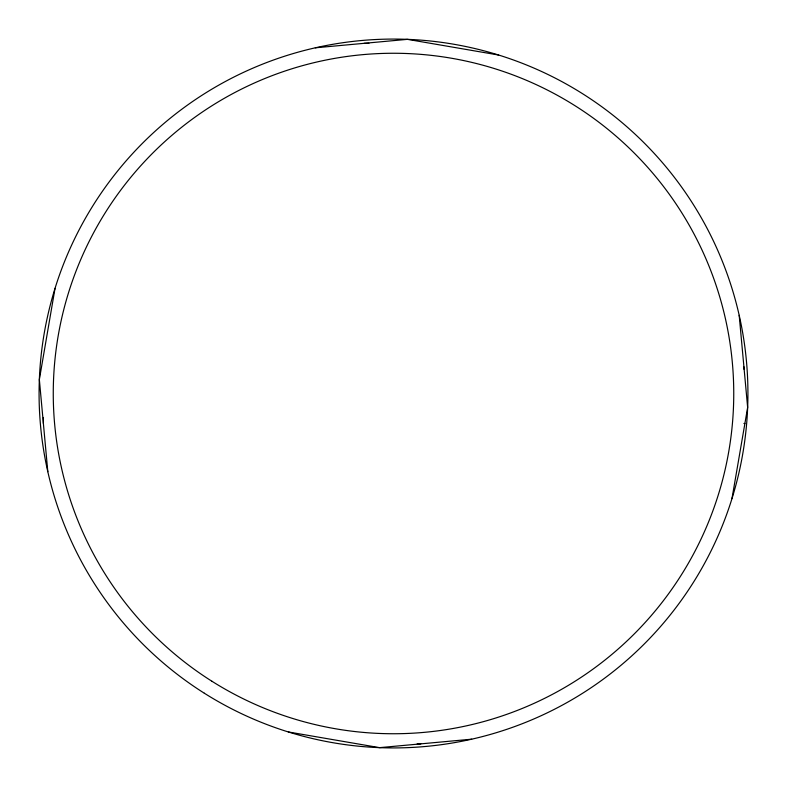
<?xml version="1.0" encoding="UTF-8"?>
<svg xmlns="http://www.w3.org/2000/svg" width="787" height="787" viewBox="0 0 787 787"><rect width="100%" height="100%" fill="white"/><g stroke="black" fill="none" stroke-linecap="round" stroke-linejoin="round"><path stroke-width="1.18" d="M55.031 288.367L39.35 379.55L47.81 471.688M731.969 498.633L747.65 407.45L739.19 315.312M315.312 47.81L407.45 39.35L498.633 55.031M471.688 739.19L379.55 747.65L288.367 731.969M364.076 43.334L368.906 43.334M743.922 423.485L744.896 423.485M417.169 743.863L420.789 743.863M743.922 366.781L743.922 369.192M43.383 417.454L43.383 423.485M204.345 693.229A354.425 354.425 0 0 0 747.65 407.45A354.425 354.425 0 0 0 228.505 79.821A354.425 354.425 0 0 0 204.345 693.229M211.91 681.237A340.25 340.25 0 0 0 733.484 406.889A340.25 340.25 0 0 0 235.106 92.374A340.25 340.25 0 0 0 211.91 681.237"/></g></svg>
